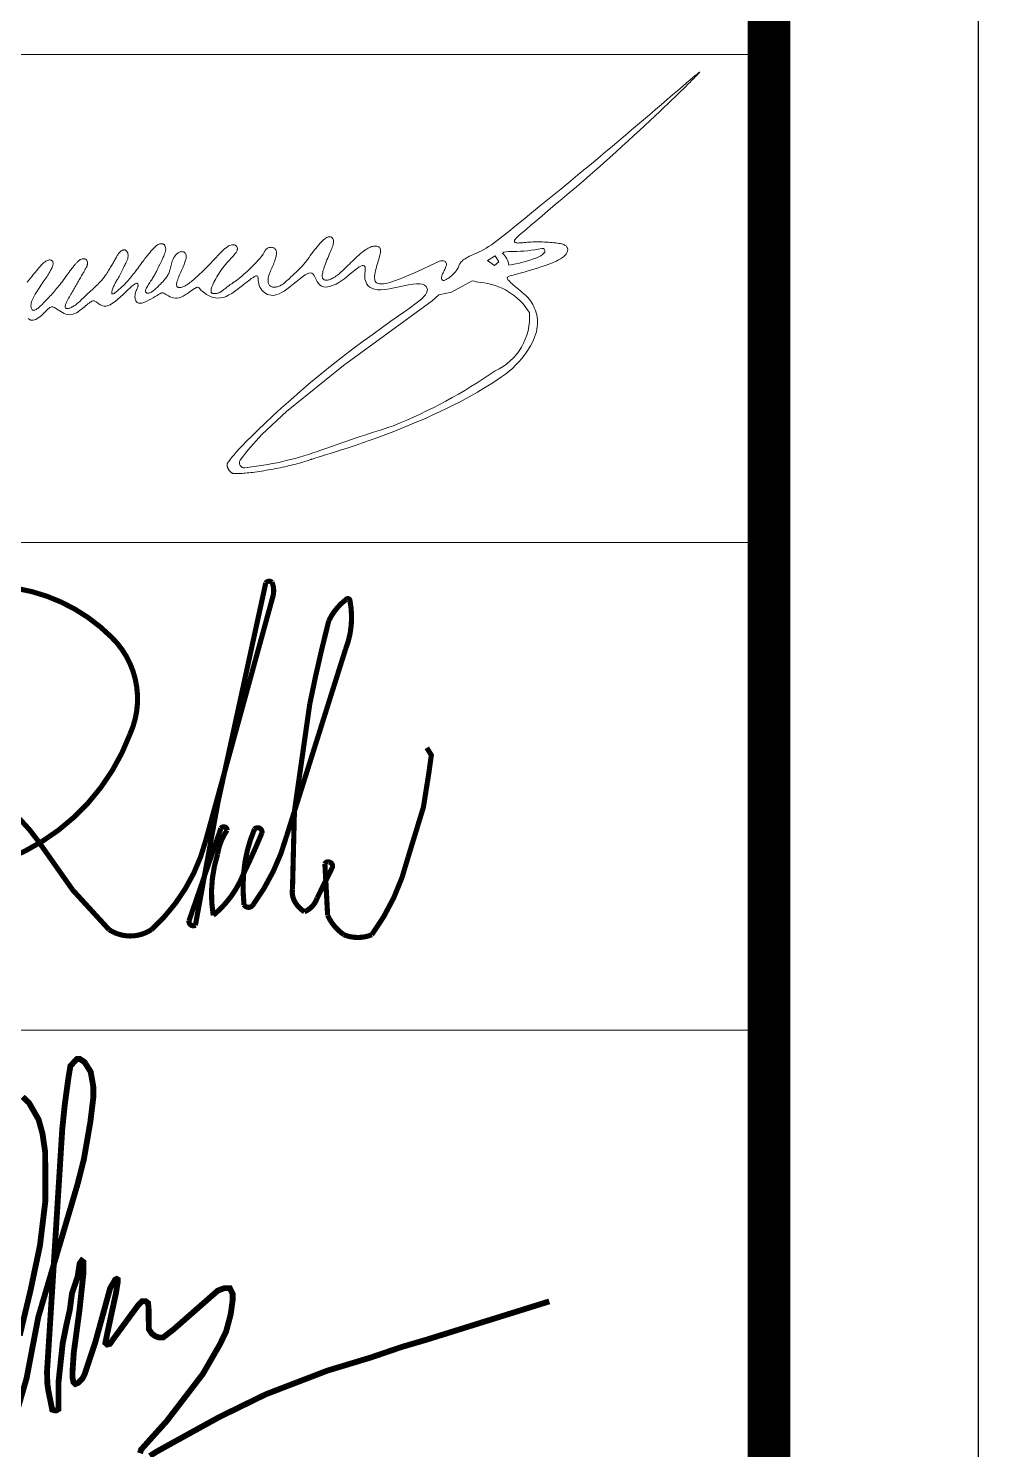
# Model space of a CAD drawing. Header units: millimetres. Extents: x 0 to 571985, y 0 to 2066666.
# Drawn here: x 568794.44 to 568807.58, y 2065514.77 to 2065534.02 of the extents above; entities that cross this region are included whole.
import ezdxf
from ezdxf.xclip import XClip

# ---------------------------------------------------------------- set-up
doc = ezdxf.new("R2010")
doc.units = ezdxf.units.MM
for name, pattern in [('ACAD_ISO10W100', [18.5, 12, -3, 0.5, -3]), ('CENTER', [3, 1.5, -0.5, 0.5, -0.5]), ('HIDDEN', [0.75, 0.5, -0.25])]:
    doc.linetypes.add(name, pattern=pattern)
for name, color, linetype, lineweight in [('A-KY HIEU', 34, 'Continuous', 20), ('A-TEXT', 7, 'Continuous', 18), ('boDnv', 54, 'Continuous', 25), ('E- RANH GIOI', 1, 'CENTER', 13)]:
    doc.layers.add(name, color=color, linetype=linetype, lineweight=lineweight)
for name, color, linetype in [('hatchViaHe+LogDg', 129, 'Continuous'), ('LogDg', 7, 'Continuous'), ('RANHGIOI', 2, 'HIDDEN'), ('TimDg', 222, 'Continuous'), ('ViaHeS', 32, 'Continuous')]:
    doc.layers.add(name, color=color, linetype=linetype)

# ---------------------------------------------------------------- blocks, each defined once
blk = doc.blocks.new('NEN')
at = {"layer": 'hatchViaHe+LogDg'}
for points in [[(488.766, -107.373), (510.123, -96.423), (511.659, -99.31), (490.259, -110.285)], [(515.013, -105.906), (520.109, -103.293), (508.769, -120.142), (488.517, -119.494), (493.613, -116.88), (492.618, -114.939), (514.017, -103.964)]]:
    blk.add_hatch(color=158, dxfattribs=at).paths.add_polyline_path(points)
at = {"layer": 'LogDg'}
blk.add_lwpolyline([(34.296, -348.766, -0.124666), (14.114, -339.771, 0.262937), (-5.331, -336.771, -0.009345), (-40.959, -349.473), (-145.868, -384.68, 0.405257), (-155.456, -403.235), (-146.557, -432.72), (-158.046, -436.187), (-166.572, -407.936, 0.423227), (-185.704, -398.049), (-272.077, -427.035, 0.40652), (-277.181, -436.964), (-262.947, -483.397), (-271.552, -486.035), (-285.593, -440.232, 0.421949), (-295.787, -434.992), (-422.26, -477.436, 0.346831), (-427.684, -485.726), (-426.662, -497.249, 0.109851), (-417.21, -527.045), (-422.398, -530.058, -0.109851), (-432.639, -497.779), (-433.194, -491.512, 0.484967), (-443.708, -484.634), (-484.199, -498.222, 0.36701), (-492.228, -511.51), (-484.402, -560.012), (-490.326, -560.967), (-497.433, -516.92, 0.457512), (-512.889, -507.388), (-525.337, -511.314, 0.375227), (-533.554, -524.795, 0.049445), (-523.248, -562.118), (-518.404, -576.577), (-525.515, -578.96), (-530.307, -564.659, -0.044276), (-540.221, -530.036, 0.448349), (-555.614, -520.863), (-568.853, -525.038), (-576.072, -502.149), (-552.391, -494.681, 0.333336), (-544.003, -482.976), (-545.865, -397.305, 0.120559), (-569.998, -307.198), (-621.979, -219.712, 0.334943), (-635.359, -214.239), (-686.931, -227.855), (-689.803, -216.977), (-647.957, -205.93, 0.498191), (-640.704, -188.198), (-654.378, -165.183, -0.144979), (-668.853, -108.061), (-659.845, 118.23, 0.428088), (-671.924, 130.707), (-689.222, 130.58), (-689.305, 141.83), (-670.344, 141.969, 0.400474), (-658.442, 153.492), (-657.828, 168.904), (-656.06, 189.374), (-648.588, 188.728), (-650.341, 168.432), (-650.889, 154.678, 0.425345), (-638.921, 142.201), (-621.613, 142.328, 0.402651), (-609.707, 153.94), (-609.387, 163.859, -0.019867), (-608.227, 179.942), (-606.8, 192.652), (-600.838, 191.983), (-602.264, 179.273, 0.019867), (-603.39, 163.665), (-603.676, 154.802, 0.425871), (-591.594, 142.415), (-548.362, 142.733), (-548.28, 131.483), (-592.887, 131.155, 0.401789), (-604.791, 119.578), (-607.754, 35.571, -0.005984), (-607.983, 30.718, 0.462462), (-599.177, 22.287), (-555.377, 26.801), (-554.762, 20.832), (-603.242, 15.836, 0.355613), (-610.381, 8.689), (-613.794, -24.838, 0.475348), (-605.015, -33.606), (-508.268, -23.636, 0.016072), (-476.806, -19.368, 0.37392), (-470.138, -11.259), (-470.705, 9.348), (-464.707, 9.513), (-464.235, -7.648, 0.461916), (-454.747, -15.288), (-421.581, -8.993, 0.020567), (-382.015, 0.216), (-299.764, 22.963, 0.415004), (-292.798, 35.293), (-296.969, 50.218), (-285.412, 53.448), (-281.218, 38.439, 0.413423), (-268.921, 31.492), (-169.968, 58.858, 0.427702), (-164.496, 69.052), (-169.623, 84.754), (-163.92, 86.616), (-158.479, 69.956, 0.400853), (-148.742, 64.729), (-123.897, 71.6, 0.437327), (-113.795, 91.173), (-114.462, 93.013), (-128.551, 136.154), (-105.736, 143.605), (-91.769, 100.833), (-90.91, 98.466, 0.429754), (-70.957, 89.772, 0.001079), (-63.934, 92.766, 0.001474), (-62.342, 93.454), (-47.534, 99.909, 0.386536), (-43.126, 109.726), (-48.301, 125.574), (-42.598, 127.436), (-38.076, 113.59, 0.442444), (-27.275, 108.739), (111.617, 169.28, 0.414214), (115.754, 179.811), (109.361, 194.478), (114.861, 196.875), (121.255, 182.208, 0.414214), (131.785, 178.071), (252.97, 230.894), (276.872, 241.312), (291.579, 249.057, 0.419837), (295.267, 261.365), (290.95, 269.196), (301.459, 274.99), (306.058, 266.648, 0.408717), (318.136, 263.031), (326.546, 267.464), (332.148, 256.836), (324.233, 252.656, 0.419466), (320.555, 240.352), (397.092, 101.523, 0.433643), (408.413, 98.649), (440.787, 119.386), (444.023, 114.334), (410.428, 92.813, 0.395048), (407.737, 82.215), (451.056, 3.639, -0.005576), (472.219, -35.781, 0.422017), (490.066, -41.118), (502.995, -33.918), (514.672, -54.886), (500.295, -62.892, 0.404193), (495.052, -80.181), (502.502, -94.711), (491.824, -100.186), (485.095, -87.061, 0.424556), (467.192, -81.64), (316.164, -165.913), (307.211, -171.115, 0.396001), (304.075, -181.611), (326.147, -225.742), (318.098, -229.768), (296.726, -187.038, 0.432664), (285.552, -183.699), (178.072, -246.148, 0.389772), (174.86, -256.488), (194.1, -297.126), (188.677, -299.693), (170.231, -260.733, 0.439085), (158.982, -257.239), (145.496, -265.075, -0.013452), (97.701, -291.151, 0.262926), (86.853, -307.563, -0.162068), (76.015, -333.842, 0.270323), (72.318, -353.653), (79.981, -375.074), (57.383, -383.157), (49.72, -361.737, 0.270325), (34.296, -348.766)], format="xyb", dxfattribs=at)
at = {"layer": 'LogDg', "ltscale": 0.75}
for points in [[(488.766, -107.373), (510.123, -96.423), (511.659, -99.31), (490.259, -110.285)], [(515.013, -105.906), (520.109, -103.293), (508.769, -120.142), (488.517, -119.494), (493.613, -116.88), (492.618, -114.939), (514.017, -103.964)]]:
    blk.add_lwpolyline(points, close=True, dxfattribs=at)
at = {"layer": 'RANHGIOI', "color": 1, "ltscale": 9, "const_width": 1}
blk.add_lwpolyline([(460, -51.299, 0.006594), (435.293, -5.051), (303.078, 234.769), (284.672, 225.077), (-55.993, 76.586), (-56.839, 76.223, -0.005137), (-90.743, 62.093), (-377.217, -17.133, -0.020567), (-418.225, -26.678), (-463.443, -35.259, -0.021218), (-506.422, -41.541), (-623.638, -53.62), (-626.464, -70.884, 0.128574), (-620.42, -135.36), (-615.505, -148.86, 0.039408), (-607.143, -167.188), (-594.172, -190.555), (-547.57, -259.493, -0.11987), (-522.704, -326.397), (-507.917, -451.947), (-504.475, -473.277), (-499.271, -471.636), (-50.48, -321.024, 0.050684), (130.425, -239.135), (301.319, -139.843)], format="xyb", close=True, dxfattribs=at)
at = {"layer": 'TimDg', "linetype": 'ACAD_ISO10W100', "ltscale": 0.75}
blk.add_lwpolyline([(283.906, 294.402), (445.802, 0.743, -0.007517), (474.039, -52.348), (508.786, -120.117, 0.000278)], format="xyb", dxfattribs=at)
at = {"layer": 'ViaHeS', "elevation": 0}
blk.add_lwpolyline([(-483.362, -504.27), (-441.21, -490.124), (-436.029, -493.514), (-435.627, -498.044, 0.109851), (-424.993, -531.564), (-414.615, -525.539, -0.109851), (-423.674, -496.984), (-424.342, -489.445), (-420.001, -483.006), (-295.249, -441.14), (-289.043, -444.33), (-275.854, -487.354), (-258.645, -482.078), (-271.972, -438.601), (-268.698, -432.23), (-181.634, -403.012), (-172.975, -407.486), (-163.79, -437.92), (-140.813, -430.986), (-150.211, -399.847), (-145.597, -390.918), (-39.026, -355.153, 0.008545), (-6.235, -343.522, -0.249193), (12.375, -345.964, 0.09975), (30.772, -354.181, -0.256949), (45.215, -366.957), (51.733, -385.178), (85.63, -373.053), (79.112, -354.831, -0.256949), (82.174, -335.793, 0.136918), (92.607, -310.438, -0.249193), (103.308, -295.017, 0.012659), (148.511, -270.262), (162.157, -262.333), (168.62, -264.341), (185.966, -300.977), (196.811, -295.842), (179.033, -258.291), (181.216, -251.26), (287.384, -189.574), (293.944, -191.534), (314.073, -231.781), (330.172, -223.729), (309.538, -182.474), (311.625, -175.49), (319.134, -171.127), (408.277, -121.386), (412.274, -122.589), (434.351, -165.321), (442.347, -161.19), (420.137, -118.201), (421.38, -114.074), (470.335, -86.758), (479.641, -89.576), (486.485, -102.924), (507.841, -91.973), (500.499, -77.654), (503.421, -68.019), (517.591, -60.128), (500.076, -28.676), (486.971, -35.974), (477.625, -33.17, 0.0056), (456.311, 6.536), (412.324, 86.322), (414.12, 93.398), (444.832, 113.071), (439.977, 120.649), (409.766, 101.296), (403.142, 102.978), (327.714, 239.794), (330.524, 249.193), (334.945, 251.528), (323.749, 272.772), (318.926, 270.23), (309.354, 273.096), (306.713, 277.887), (285.696, 266.299), (288.11, 261.921), (285.295, 252.529), (274.271, 246.724), (129.387, 183.571), (122.806, 186.157), (117.612, 198.074), (106.611, 193.279), (111.806, 181.362), (109.22, 174.781), (26.33, 138.65), (-29.869, 114.154), (-36.004, 116.909), (-39.746, 128.368), (-51.153, 124.642), (-47.055, 112.092), (-50.086, 105.341), (-75.921, 94.08), (-84.511, 97.937), (-100.033, 145.467), (-134.254, 134.292), (-118.657, 86.529), (-123.231, 78.009), (-150.258, 70.535), (-156.629, 73.955), (-161.068, 87.547), (-172.475, 83.822), (-168.207, 70.753), (-171.474, 64.667), (-269.546, 37.545), (-275.711, 41.028), (-279.634, 55.063), (-302.748, 48.603), (-298.843, 34.63), (-302.316, 28.482), (-383.614, 5.999, -0.020567), (-422.7, -3.099), (-456.246, -9.465), (-461.296, -5.399), (-461.708, 9.595), (-473.703, 9.265), (-473.239, -7.637), (-478.028, -13.489, -0.015955), (-508.883, -17.667), (-606.147, -27.691), (-610.614, -23.229), (-607.49, 7.461), (-602.01, 12.947), (-554.455, 17.848), (-555.685, 29.785), (-600.448, 25.172), (-605.043, 29.645, 0.007073), (-604.756, 35.466), (-601.912, 116.095), (-594.665, 123.142), (-548.221, 123.483), (-548.421, 150.733), (-593.42, 150.402), (-600.493, 157.35, -0.027886), (-599.283, 178.939), (-597.857, 191.648), (-609.782, 192.987), (-611.208, 180.277, 0.019867), (-612.385, 163.955), (-612.597, 157.389), (-619.823, 150.342), (-639.316, 150.198), (-646.998, 158.133), (-646.598, 168.196), (-644.852, 188.405), (-659.796, 189.697), (-661.572, 169.14), (-662.014, 158.023), (-670.332, 149.97), (-689.364, 149.83), (-689.163, 122.58), (-671.417, 122.71), (-663.736, 114.776), (-672.6, -107.912, 0.144979), (-657.602, -167.099), (-644.687, -188.836), (-648.335, -197.756), (-691.845, -209.242), (-684.889, -235.59), (-633.86, -222.118), (-622.039, -226.953), (-573.255, -309.058, -0.120474), (-549.614, -397.387), (-547.842, -478.902), (-555.298, -489.306), (-577.876, -496.427), (-567.048, -530.76), (-552.743, -526.248), (-543.713, -531.719, 0.042979), (-533.836, -565.928), (-529.071, -580.151), (-514.848, -575.386), (-519.719, -560.846, -0.045576), (-529.315, -527.166), (-523.005, -516.87), (-508.247, -512.215), (-500.456, -517.02), (-493.287, -561.445), (-481.44, -559.534), (-488.883, -513.408), (-483.362, -504.27)], format="xyb", dxfattribs=at)
blk = doc.blocks.new('dangquang')
blk.add_lwpolyline([(-3.9, 0.898), (-3.866, 0.868), (-3.829, 0.847), (-3.79, 0.838), (-3.749, 0.839), (-3.706, 0.849), (-3.663, 0.867), (-3.619, 0.892), (-3.576, 0.921), (-3.533, 0.954), (-3.491, 0.989), (-3.451, 1.025), (-3.413, 1.061), (-3.377, 1.097), (-3.343, 1.131), (-3.31, 1.162), (-3.28, 1.19), (-3.252, 1.214), (-3.226, 1.233), (-3.203, 1.247), (-3.18, 1.254), (-3.158, 1.257), (-3.136, 1.254), (-3.112, 1.246), (-3.085, 1.233), (-3.056, 1.216), (-3.021, 1.193), (-2.982, 1.167), (-2.939, 1.138), (-2.891, 1.108), (-2.841, 1.079), (-2.788, 1.054), (-2.733, 1.033), (-2.677, 1.018), (-2.622, 1.012), (-2.567, 1.015), (-2.512, 1.028), (-2.458, 1.047), (-2.406, 1.073), (-2.355, 1.104), (-2.305, 1.138), (-2.257, 1.174), (-2.211, 1.211), (-2.167, 1.247), (-2.126, 1.282), (-2.086, 1.315), (-2.049, 1.345), (-2.014, 1.372), (-1.982, 1.396), (-1.952, 1.415), (-1.924, 1.428), (-1.899, 1.437), (-1.876, 1.44), (-1.855, 1.438), (-1.833, 1.432), (-1.811, 1.421), (-1.788, 1.407), (-1.764, 1.39), (-1.736, 1.369), (-1.706, 1.346), (-1.671, 1.323), (-1.633, 1.303), (-1.589, 1.287), (-1.54, 1.278), (-1.486, 1.279), (-1.425, 1.293), (-1.357, 1.321), (-1.283, 1.365), (-1.204, 1.422), (-1.122, 1.489), (-1.039, 1.562), (-0.958, 1.637), (-0.88, 1.711), (-0.809, 1.779), (-0.745, 1.839), (-0.692, 1.887), (-0.648, 1.924), (-0.612, 1.951), (-0.583, 1.969), (-0.56, 1.98), (-0.542, 1.985), (-0.528, 1.985), (-0.517, 1.981), (-0.508, 1.975), (-0.501, 1.967), (-0.496, 1.956), (-0.493, 1.943), (-0.492, 1.928), (-0.493, 1.911), (-0.497, 1.892), (-0.504, 1.871), (-0.513, 1.847), (-0.524, 1.821), (-0.536, 1.793), (-0.548, 1.763), (-0.56, 1.73), (-0.571, 1.694), (-0.579, 1.656), (-0.585, 1.615), (-0.588, 1.572), (-0.586, 1.528), (-0.579, 1.485), (-0.566, 1.446), (-0.546, 1.412), (-0.518, 1.386), (-0.481, 1.37), (-0.434, 1.365), (-0.377, 1.374), (-0.311, 1.394), (-0.241, 1.423), (-0.168, 1.458), (-0.095, 1.497), (-0.024, 1.537), (0.041, 1.576), (0.097, 1.61), (0.144, 1.639), (0.182, 1.661), (0.213, 1.676), (0.239, 1.686), (0.263, 1.689), (0.286, 1.686), (0.31, 1.677), (0.339, 1.662), (0.372, 1.642), (0.411, 1.618), (0.454, 1.593), (0.502, 1.569), (0.553, 1.547), (0.608, 1.532), (0.665, 1.523), (0.725, 1.524), (0.786, 1.537), (0.848, 1.559), (0.91, 1.589), (0.971, 1.624), (1.029, 1.662), (1.084, 1.701), (1.136, 1.739), (1.182, 1.772), (1.222, 1.801), (1.256, 1.823), (1.285, 1.84), (1.31, 1.853), (1.331, 1.86), (1.349, 1.864), (1.364, 1.863), (1.377, 1.859), (1.388, 1.852), (1.399, 1.842), (1.411, 1.828), (1.426, 1.811), (1.444, 1.791), (1.467, 1.767), (1.496, 1.74), (1.532, 1.709), (1.577, 1.675), (1.63, 1.64), (1.691, 1.606), (1.757, 1.575), (1.829, 1.55), (1.906, 1.533), (1.986, 1.525), (2.069, 1.53), (2.154, 1.549), (2.241, 1.581), (2.328, 1.623), (2.415, 1.673), (2.502, 1.73), (2.586, 1.79), (2.669, 1.853), (2.748, 1.916), (2.824, 1.977), (2.895, 2.035), (2.96, 2.087), (3.02, 2.133), (3.074, 2.171), (3.12, 2.199), (3.158, 2.216), (3.187, 2.22), (3.208, 2.211), (3.221, 2.19), (3.229, 2.158), (3.234, 2.118), (3.238, 2.073), (3.243, 2.023), (3.251, 1.971), (3.265, 1.919), (3.285, 1.868), (3.312, 1.82), (3.345, 1.776), (3.384, 1.735), (3.427, 1.699), (3.474, 1.668), (3.524, 1.643), (3.578, 1.625), (3.633, 1.615), (3.691, 1.612), (3.752, 1.618), (3.817, 1.634), (3.886, 1.659), (3.96, 1.696), (4.04, 1.743), (4.126, 1.803), (4.219, 1.875), (4.315, 1.954), (4.414, 2.036), (4.511, 2.116), (4.605, 2.188), (4.693, 2.248), (4.772, 2.29), (4.84, 2.309), (4.895, 2.303), (4.939, 2.274), (4.975, 2.229), (5.006, 2.171), (5.036, 2.108), (5.066, 2.044), (5.101, 1.984), (5.143, 1.934), (5.194, 1.899), (5.255, 1.878), (5.323, 1.871), (5.398, 1.876), (5.478, 1.894), (5.562, 1.924), (5.65, 1.964), (5.739, 2.014), (5.829, 2.073), (5.919, 2.138), (6.006, 2.206), (6.091, 2.275), (6.171, 2.341), (6.245, 2.402), (6.312, 2.454), (6.371, 2.494), (6.42, 2.521), (6.461, 2.535), (6.493, 2.537), (6.518, 2.529), (6.536, 2.513), (6.548, 2.489), (6.554, 2.459), (6.556, 2.425), (6.555, 2.388), (6.551, 2.348), (6.546, 2.305), (6.541, 2.261), (6.539, 2.214), (6.54, 2.165), (6.546, 2.115), (6.558, 2.063), (6.578, 2.011), (6.608, 1.959), (6.647, 1.911), (6.699, 1.867), (6.762, 1.831), (6.84, 1.803), (6.933, 1.786), (7.042, 1.782), (7.168, 1.793), (7.306, 1.814), (7.453, 1.843), (7.603, 1.876), (7.753, 1.909), (7.896, 1.939), (8.03, 1.961), (8.149, 1.972), (8.249, 1.969), (8.331, 1.954), (8.394, 1.927), (8.44, 1.891), (8.468, 1.847), (8.481, 1.798), (8.477, 1.744), (8.459, 1.689), (8.425, 1.632), (8.375, 1.572), (8.305, 1.505), (8.214, 1.429), (8.098, 1.341), (7.956, 1.237), (7.785, 1.116), (7.583, 0.972), (7.348, 0.806), (7.084, 0.618), (6.797, 0.411), (6.492, 0.187), (6.172, -0.051), (5.844, -0.3), (5.513, -0.559), (5.183, -0.824), (4.859, -1.093), (4.544, -1.361), (4.243, -1.626), (3.957, -1.883), (3.691, -2.128), (3.446, -2.358), (3.227, -2.568), (3.036, -2.754), (2.876, -2.914), (2.744, -3.049), (2.637, -3.162), (2.551, -3.256), (2.485, -3.332), (2.434, -3.393), (2.394, -3.443), (2.364, -3.483), (2.339, -3.517), (2.32, -3.544), (2.305, -3.566), (2.293, -3.583), (2.285, -3.598), (2.279, -3.609), (2.275, -3.619), (2.272, -3.627), (2.27, -3.635), (2.269, -3.643), (2.269, -3.651), (2.269, -3.659), (2.27, -3.667), (2.271, -3.675), (2.272, -3.684), (2.274, -3.692), (2.277, -3.702), (2.28, -3.711), (2.283, -3.721), (2.287, -3.732), (2.291, -3.742), (2.295, -3.752), (2.3, -3.763), (2.305, -3.773), (2.31, -3.783), (2.316, -3.793), (2.322, -3.803), (2.328, -3.812), (2.335, -3.822), (2.342, -3.831), (2.35, -3.84), (2.358, -3.849), (2.366, -3.858), (2.375, -3.867), (2.384, -3.876), (2.394, -3.884), (2.404, -3.891), (2.415, -3.898), (2.427, -3.904), (2.439, -3.909), (2.451, -3.913), (2.465, -3.916), (2.48, -3.918), (2.496, -3.919), (2.515, -3.92), (2.537, -3.92), (2.561, -3.92), (2.589, -3.919), (2.621, -3.918), (2.656, -3.917), (2.696, -3.915), (2.738, -3.912), (2.785, -3.909), (2.834, -3.905), (2.887, -3.9), (2.944, -3.894), (3.003, -3.888), (3.065, -3.88), (3.13, -3.871), (3.197, -3.861), (3.265, -3.851), (3.335, -3.84), (3.406, -3.828), (3.478, -3.816), (3.551, -3.804), (3.623, -3.791), (3.696, -3.778), (3.769, -3.764), (3.842, -3.75), (3.914, -3.736), (3.987, -3.72), (4.058, -3.705), (4.129, -3.689), (4.199, -3.672), (4.267, -3.656), (4.334, -3.639), (4.398, -3.623), (4.459, -3.606), (4.517, -3.59), (4.572, -3.575), (4.622, -3.56), (4.669, -3.547), (4.711, -3.534), (4.749, -3.522), (4.783, -3.511), (4.812, -3.501), (4.837, -3.493), (4.857, -3.486), (4.874, -3.48), (4.89, -3.475), (4.909, -3.468), (4.935, -3.459), (4.973, -3.447), (5.026, -3.43), (5.099, -3.408), (5.195, -3.378), (5.317, -3.34), (5.464, -3.295), (5.632, -3.242), (5.82, -3.182), (6.024, -3.116), (6.242, -3.043), (6.471, -2.965), (6.708, -2.882), (6.95, -2.795), (7.197, -2.703), (7.445, -2.608), (7.694, -2.51), (7.941, -2.409), (8.185, -2.307), (8.424, -2.204), (8.655, -2.1), (8.879, -1.997), (9.093, -1.893), (9.3, -1.79), (9.497, -1.688), (9.687, -1.586), (9.868, -1.486), (10.04, -1.388), (10.205, -1.291), (10.361, -1.197), (10.509, -1.104), (10.649, -1.012), (10.781, -0.92), (10.905, -0.829), (11.021, -0.736), (11.13, -0.643), (11.231, -0.548), (11.324, -0.451), (11.41, -0.352), (11.489, -0.253), (11.56, -0.153), (11.624, -0.055), (11.681, 0.042), (11.731, 0.137), (11.774, 0.229), (11.81, 0.317), (11.84, 0.402), (11.863, 0.483), (11.88, 0.563), (11.892, 0.64), (11.898, 0.715), (11.899, 0.789), (11.895, 0.862), (11.886, 0.934), (11.873, 1.005), (11.855, 1.074), (11.834, 1.142), (11.81, 1.207), (11.782, 1.27), (11.752, 1.33), (11.719, 1.385), (11.683, 1.437), (11.646, 1.486), (11.607, 1.532), (11.565, 1.576), (11.521, 1.619), (11.475, 1.661), (11.427, 1.703), (11.377, 1.745), (11.324, 1.789), (11.271, 1.833), (11.218, 1.878), (11.167, 1.921), (11.118, 1.962), (11.074, 2.001), (11.036, 2.037), (11.004, 2.069), (10.981, 2.096), (10.965, 2.119), (10.957, 2.138), (10.956, 2.155), (10.963, 2.169), (10.976, 2.182), (10.996, 2.193), (11.023, 2.204), (11.055, 2.216), (11.094, 2.228), (11.14, 2.241), (11.193, 2.255), (11.254, 2.271), (11.323, 2.29), (11.4, 2.311), (11.486, 2.336), (11.58, 2.363), (11.681, 2.394), (11.786, 2.426), (11.893, 2.46), (11.999, 2.495), (12.101, 2.529), (12.196, 2.562), (12.283, 2.594), (12.36, 2.623), (12.426, 2.65), (12.483, 2.675), (12.532, 2.699), (12.575, 2.722), (12.612, 2.744), (12.644, 2.765), (12.674, 2.786), (12.7, 2.807), (12.725, 2.828), (12.747, 2.849), (12.767, 2.87), (12.784, 2.892), (12.799, 2.914), (12.812, 2.936), (12.822, 2.958), (12.829, 2.981), (12.833, 3.004), (12.835, 3.027), (12.834, 3.049), (12.83, 3.071), (12.823, 3.092), (12.813, 3.112), (12.799, 3.13), (12.783, 3.146), (12.763, 3.161), (12.739, 3.174), (12.712, 3.186), (12.681, 3.197), (12.647, 3.207), (12.608, 3.216), (12.565, 3.224), (12.517, 3.232), (12.466, 3.238), (12.412, 3.245), (12.355, 3.25), (12.296, 3.255), (12.236, 3.259), (12.175, 3.263), (12.113, 3.266), (12.051, 3.268), (11.99, 3.269), (11.93, 3.27), (11.87, 3.27), (11.81, 3.27), (11.752, 3.268), (11.696, 3.266), (11.64, 3.263), (11.586, 3.259), (11.534, 3.254), (11.485, 3.25), (11.438, 3.245), (11.394, 3.241), (11.354, 3.238), (11.318, 3.237), (11.286, 3.236), (11.259, 3.238), (11.236, 3.242), (11.218, 3.247), (11.203, 3.254), (11.193, 3.263), (11.185, 3.272), (11.181, 3.283), (11.18, 3.295), (11.182, 3.309), (11.189, 3.326), (11.206, 3.35), (11.235, 3.382), (11.28, 3.427), (11.344, 3.486), (11.43, 3.563), (11.542, 3.66), (11.681, 3.779), (11.844, 3.917), (12.028, 4.072), (12.228, 4.24), (12.44, 4.419), (12.659, 4.604), (12.882, 4.793), (13.104, 4.982), (13.322, 5.17), (13.535, 5.355), (13.744, 5.537), (13.947, 5.716), (14.145, 5.892), (14.339, 6.066), (14.528, 6.237), (14.712, 6.404), (14.891, 6.569), (15.064, 6.729), (15.232, 6.885), (15.392, 7.035), (15.544, 7.178), (15.688, 7.315), (15.822, 7.443), (15.947, 7.561), (16.06, 7.671), (16.164, 7.771), (16.259, 7.862), (16.346, 7.947), (16.425, 8.024), (16.498, 8.096), (16.566, 8.163), (16.629, 8.226), (16.689, 8.285), (16.744, 8.34), (16.793, 8.39), (16.837, 8.434), (16.873, 8.472), (16.901, 8.502), (16.92, 8.524), (16.929, 8.537), (16.928, 8.54), (16.915, 8.532), (16.888, 8.512), (16.848, 8.48), (16.792, 8.434), (16.719, 8.374), (16.63, 8.298), (16.521, 8.205), (16.394, 8.096), (16.249, 7.971), (16.091, 7.835), (15.921, 7.688), (15.743, 7.535), (15.559, 7.377), (15.372, 7.217), (15.186, 7.057), (15.002, 6.9), (14.817, 6.743), (14.628, 6.584), (14.433, 6.419), (14.226, 6.245), (14.005, 6.061), (13.767, 5.862), (13.507, 5.646), (13.225, 5.412), (12.927, 5.165), (12.619, 4.911), (12.309, 4.655), (12.006, 4.406), (11.717, 4.169), (11.449, 3.951), (11.21, 3.758), (11.006, 3.594), (10.834, 3.458), (10.69, 3.347), (10.569, 3.257), (10.467, 3.184), (10.379, 3.125), (10.302, 3.077), (10.23, 3.036), (10.159, 2.998), (10.091, 2.964), (10.024, 2.932), (9.959, 2.903), (9.898, 2.875), (9.84, 2.849), (9.786, 2.823), (9.736, 2.798), (9.691, 2.774), (9.651, 2.749), (9.615, 2.724), (9.583, 2.699), (9.556, 2.674), (9.532, 2.65), (9.511, 2.625), (9.495, 2.6), (9.481, 2.575), (9.469, 2.55), (9.457, 2.524), (9.446, 2.496), (9.433, 2.468), (9.417, 2.437), (9.397, 2.405), (9.372, 2.37), (9.342, 2.333), (9.306, 2.294), (9.267, 2.255), (9.226, 2.216), (9.183, 2.18), (9.141, 2.148), (9.1, 2.12), (9.062, 2.099), (9.028, 2.084), (8.999, 2.077), (8.974, 2.075), (8.953, 2.08), (8.937, 2.091), (8.926, 2.106), (8.919, 2.126), (8.918, 2.151), (8.922, 2.179), (8.93, 2.21), (8.942, 2.244), (8.956, 2.279), (8.972, 2.315), (8.989, 2.35), (9.006, 2.385), (9.022, 2.418), (9.036, 2.449), (9.049, 2.478), (9.059, 2.504), (9.067, 2.529), (9.072, 2.552), (9.073, 2.573), (9.072, 2.593), (9.067, 2.612), (9.058, 2.629), (9.045, 2.645), (9.029, 2.659), (9.009, 2.67), (8.986, 2.678), (8.959, 2.683), (8.929, 2.683), (8.896, 2.678), (8.859, 2.669), (8.818, 2.654), (8.772, 2.634), (8.719, 2.61), (8.658, 2.58), (8.588, 2.546), (8.508, 2.507), (8.417, 2.463), (8.314, 2.415), (8.201, 2.364), (8.082, 2.311), (7.96, 2.258), (7.837, 2.206), (7.717, 2.157), (7.603, 2.112), (7.498, 2.073), (7.403, 2.04), (7.32, 2.014), (7.246, 1.994), (7.181, 1.979), (7.125, 1.97), (7.075, 1.965), (7.031, 1.965), (6.993, 1.969), (6.959, 1.976), (6.929, 1.987), (6.903, 2.003), (6.882, 2.023), (6.866, 2.048), (6.854, 2.079), (6.847, 2.116), (6.844, 2.158), (6.846, 2.207), (6.853, 2.262), (6.863, 2.32), (6.876, 2.381), (6.891, 2.444), (6.907, 2.506), (6.924, 2.567), (6.941, 2.626), (6.957, 2.681), (6.972, 2.732), (6.987, 2.78), (6.999, 2.824), (7.01, 2.864), (7.019, 2.901), (7.026, 2.935), (7.03, 2.965), (7.032, 2.992), (7.031, 3.017), (7.027, 3.039), (7.021, 3.058), (7.013, 3.074), (7.001, 3.089), (6.988, 3.102), (6.972, 3.113), (6.954, 3.122), (6.934, 3.13), (6.912, 3.136), (6.888, 3.139), (6.863, 3.141), (6.836, 3.14), (6.808, 3.137), (6.778, 3.131), (6.748, 3.123), (6.716, 3.111), (6.684, 3.097), (6.649, 3.079), (6.613, 3.058), (6.575, 3.033), (6.535, 3.005), (6.493, 2.974), (6.448, 2.938), (6.402, 2.899), (6.354, 2.858), (6.305, 2.814), (6.256, 2.769), (6.207, 2.723), (6.158, 2.677), (6.11, 2.63), (6.064, 2.584), (6.018, 2.54), (5.975, 2.496), (5.932, 2.453), (5.89, 2.413), (5.849, 2.374), (5.809, 2.337), (5.77, 2.303), (5.731, 2.271), (5.693, 2.241), (5.656, 2.214), (5.62, 2.19), (5.585, 2.168), (5.552, 2.149), (5.52, 2.132), (5.49, 2.118), (5.462, 2.106), (5.435, 2.097), (5.41, 2.09), (5.387, 2.085), (5.366, 2.082), (5.346, 2.082), (5.327, 2.082), (5.31, 2.085), (5.295, 2.089), (5.28, 2.095), (5.268, 2.102), (5.256, 2.111), (5.246, 2.122), (5.238, 2.134), (5.231, 2.148), (5.226, 2.164), (5.223, 2.182), (5.221, 2.202), (5.221, 2.224), (5.223, 2.25), (5.227, 2.278), (5.234, 2.311), (5.243, 2.348), (5.254, 2.389), (5.269, 2.435), (5.285, 2.486), (5.304, 2.539), (5.324, 2.595), (5.345, 2.652), (5.368, 2.709), (5.39, 2.766), (5.413, 2.822), (5.436, 2.876), (5.457, 2.928), (5.478, 2.977), (5.498, 3.023), (5.516, 3.067), (5.531, 3.107), (5.545, 3.145), (5.555, 3.179), (5.563, 3.21), (5.568, 3.238), (5.57, 3.263), (5.571, 3.285), (5.569, 3.305), (5.566, 3.323), (5.561, 3.34), (5.556, 3.354), (5.55, 3.368), (5.543, 3.38), (5.535, 3.39), (5.527, 3.4), (5.517, 3.408), (5.506, 3.415), (5.494, 3.421), (5.48, 3.426), (5.465, 3.43), (5.448, 3.432), (5.429, 3.432), (5.408, 3.428), (5.385, 3.42), (5.359, 3.409), (5.331, 3.391), (5.299, 3.369), (5.264, 3.339), (5.227, 3.304), (5.187, 3.264), (5.146, 3.22), (5.103, 3.172), (5.06, 3.121), (5.017, 3.067), (4.974, 3.012), (4.932, 2.957), (4.891, 2.901), (4.85, 2.845), (4.81, 2.789), (4.77, 2.734), (4.73, 2.681), (4.689, 2.629), (4.649, 2.579), (4.607, 2.532), (4.566, 2.487), (4.524, 2.444), (4.483, 2.403), (4.441, 2.363), (4.401, 2.325), (4.361, 2.288), (4.322, 2.252), (4.285, 2.216), (4.249, 2.182), (4.214, 2.149), (4.18, 2.117), (4.147, 2.087), (4.115, 2.058), (4.084, 2.031), (4.054, 2.005), (4.025, 1.982), (3.996, 1.962), (3.967, 1.943), (3.939, 1.926), (3.912, 1.911), (3.884, 1.899), (3.857, 1.888), (3.83, 1.879), (3.803, 1.872), (3.776, 1.868), (3.75, 1.865), (3.725, 1.864), (3.7, 1.865), (3.677, 1.869), (3.655, 1.875), (3.634, 1.883), (3.616, 1.893), (3.6, 1.906), (3.585, 1.92), (3.573, 1.937), (3.562, 1.955), (3.553, 1.975), (3.547, 1.997), (3.542, 2.02), (3.539, 2.045), (3.538, 2.071), (3.539, 2.099), (3.543, 2.128), (3.548, 2.159), (3.555, 2.191), (3.564, 2.224), (3.575, 2.259), (3.588, 2.295), (3.603, 2.333), (3.619, 2.372), (3.636, 2.411), (3.653, 2.451), (3.671, 2.491), (3.688, 2.531), (3.705, 2.571), (3.721, 2.611), (3.735, 2.65), (3.749, 2.689), (3.761, 2.726), (3.772, 2.762), (3.781, 2.797), (3.788, 2.83), (3.794, 2.861), (3.798, 2.889), (3.8, 2.916), (3.8, 2.941), (3.798, 2.963), (3.794, 2.984), (3.789, 3.003), (3.781, 3.02), (3.771, 3.036), (3.76, 3.05), (3.747, 3.062), (3.732, 3.073), (3.716, 3.082), (3.698, 3.089), (3.68, 3.095), (3.661, 3.099), (3.642, 3.101), (3.622, 3.102), (3.602, 3.1), (3.582, 3.098), (3.563, 3.093), (3.545, 3.087), (3.527, 3.079), (3.511, 3.07), (3.497, 3.059), (3.484, 3.047), (3.473, 3.033), (3.463, 3.018), (3.453, 3.002), (3.444, 2.985), (3.434, 2.967), (3.424, 2.947), (3.412, 2.927), (3.399, 2.907), (3.384, 2.885), (3.367, 2.861), (3.346, 2.834), (3.321, 2.805), (3.293, 2.771), (3.259, 2.734), (3.221, 2.691), (3.177, 2.643), (3.128, 2.591), (3.075, 2.536), (3.019, 2.479), (2.96, 2.421), (2.901, 2.363), (2.84, 2.308), (2.781, 2.254), (2.722, 2.205), (2.666, 2.159), (2.61, 2.117), (2.557, 2.077), (2.507, 2.041), (2.458, 2.006), (2.412, 1.974), (2.369, 1.944), (2.33, 1.915), (2.293, 1.888), (2.259, 1.862), (2.227, 1.837), (2.198, 1.815), (2.172, 1.794), (2.148, 1.776), (2.126, 1.759), (2.107, 1.744), (2.089, 1.731), (2.072, 1.719), (2.056, 1.709), (2.041, 1.701), (2.025, 1.694), (2.01, 1.688), (1.994, 1.683), (1.976, 1.679), (1.958, 1.676), (1.94, 1.674), (1.921, 1.672), (1.903, 1.671), (1.885, 1.671), (1.868, 1.671), (1.852, 1.671), (1.837, 1.672), (1.824, 1.673), (1.812, 1.676), (1.802, 1.679), (1.793, 1.684), (1.786, 1.691), (1.78, 1.7), (1.775, 1.711), (1.772, 1.725), (1.77, 1.742), (1.771, 1.762), (1.774, 1.786), (1.779, 1.813), (1.788, 1.845), (1.8, 1.881), (1.816, 1.922), (1.835, 1.967), (1.859, 2.017), (1.886, 2.07), (1.915, 2.126), (1.948, 2.183), (1.983, 2.241), (2.02, 2.299), (2.059, 2.357), (2.099, 2.413), (2.14, 2.467), (2.182, 2.519), (2.223, 2.569), (2.264, 2.616), (2.304, 2.661), (2.341, 2.703), (2.377, 2.742), (2.41, 2.778), (2.44, 2.812), (2.467, 2.842), (2.492, 2.87), (2.513, 2.896), (2.532, 2.921), (2.548, 2.943), (2.562, 2.965), (2.572, 2.985), (2.58, 3.004), (2.586, 3.022), (2.589, 3.039), (2.59, 3.056), (2.589, 3.071), (2.586, 3.086), (2.581, 3.1), (2.575, 3.114), (2.567, 3.127), (2.558, 3.139), (2.547, 3.15), (2.534, 3.159), (2.519, 3.168), (2.502, 3.175), (2.483, 3.18), (2.461, 3.183), (2.438, 3.183), (2.412, 3.18), (2.383, 3.174), (2.351, 3.162), (2.316, 3.144), (2.278, 3.121), (2.236, 3.09), (2.19, 3.052), (2.141, 3.007), (2.09, 2.956), (2.037, 2.902), (1.983, 2.845), (1.928, 2.786), (1.873, 2.727), (1.818, 2.669), (1.765, 2.613), (1.714, 2.559), (1.663, 2.507), (1.614, 2.458), (1.566, 2.41), (1.519, 2.364), (1.473, 2.32), (1.428, 2.278), (1.385, 2.237), (1.343, 2.198), (1.302, 2.161), (1.262, 2.126), (1.224, 2.093), (1.187, 2.062), (1.152, 2.034), (1.118, 2.007), (1.086, 1.983), (1.055, 1.961), (1.025, 1.941), (0.997, 1.923), (0.97, 1.907), (0.944, 1.894), (0.918, 1.882), (0.893, 1.872), (0.869, 1.864), (0.846, 1.859), (0.823, 1.855), (0.802, 1.853), (0.782, 1.853), (0.764, 1.856), (0.748, 1.861), (0.733, 1.868), (0.722, 1.878), (0.712, 1.891), (0.705, 1.906), (0.701, 1.925), (0.7, 1.946), (0.701, 1.972), (0.707, 2.001), (0.715, 2.034), (0.727, 2.071), (0.741, 2.111), (0.759, 2.154), (0.777, 2.199), (0.797, 2.245), (0.818, 2.291), (0.838, 2.336), (0.858, 2.38), (0.877, 2.422), (0.894, 2.462), (0.911, 2.501), (0.926, 2.537), (0.939, 2.572), (0.952, 2.606), (0.963, 2.638), (0.973, 2.669), (0.982, 2.699), (0.99, 2.728), (0.996, 2.755), (1, 2.781), (1.003, 2.806), (1.004, 2.829), (1.003, 2.851), (0.999, 2.871), (0.993, 2.889), (0.985, 2.905), (0.975, 2.919), (0.963, 2.932), (0.95, 2.942), (0.935, 2.951), (0.919, 2.958), (0.903, 2.963), (0.886, 2.966), (0.868, 2.968), (0.849, 2.967), (0.831, 2.964), (0.811, 2.959), (0.792, 2.951), (0.772, 2.941), (0.752, 2.929), (0.731, 2.913), (0.711, 2.896), (0.691, 2.876), (0.672, 2.855), (0.653, 2.833), (0.636, 2.81), (0.62, 2.786), (0.606, 2.762), (0.593, 2.738), (0.582, 2.714), (0.573, 2.691), (0.565, 2.667), (0.558, 2.644), (0.552, 2.62), (0.546, 2.596), (0.54, 2.572), (0.534, 2.548), (0.528, 2.524), (0.522, 2.499), (0.516, 2.474), (0.509, 2.449), (0.502, 2.424), (0.495, 2.399), (0.487, 2.373), (0.478, 2.348), (0.469, 2.322), (0.458, 2.295), (0.445, 2.268), (0.43, 2.239), (0.412, 2.21), (0.391, 2.178), (0.367, 2.145), (0.338, 2.11), (0.307, 2.073), (0.273, 2.036), (0.238, 1.998), (0.201, 1.961), (0.166, 1.925), (0.131, 1.891), (0.098, 1.859), (0.067, 1.83), (0.039, 1.804), (0.013, 1.781), (-0.012, 1.76), (-0.034, 1.742), (-0.056, 1.727), (-0.077, 1.713), (-0.097, 1.702), (-0.117, 1.693), (-0.137, 1.687), (-0.155, 1.682), (-0.173, 1.679), (-0.19, 1.679), (-0.206, 1.68), (-0.22, 1.684), (-0.233, 1.69), (-0.243, 1.697), (-0.252, 1.707), (-0.258, 1.72), (-0.261, 1.735), (-0.261, 1.752), (-0.259, 1.772), (-0.253, 1.794), (-0.243, 1.82), (-0.23, 1.848), (-0.213, 1.879), (-0.194, 1.911), (-0.173, 1.945), (-0.15, 1.98), (-0.127, 2.015), (-0.104, 2.05), (-0.081, 2.084), (-0.06, 2.117), (-0.04, 2.149), (-0.02, 2.18), (-0.002, 2.21), (0.015, 2.239), (0.031, 2.267), (0.046, 2.295), (0.06, 2.322), (0.074, 2.348), (0.087, 2.375), (0.099, 2.4), (0.111, 2.425), (0.122, 2.449), (0.133, 2.472), (0.143, 2.494), (0.153, 2.514), (0.163, 2.534), (0.173, 2.553), (0.183, 2.572), (0.193, 2.59), (0.204, 2.609), (0.214, 2.629), (0.224, 2.649), (0.235, 2.672), (0.246, 2.696), (0.257, 2.721), (0.269, 2.747), (0.28, 2.774), (0.291, 2.801), (0.302, 2.827), (0.312, 2.853), (0.322, 2.876), (0.33, 2.899), (0.338, 2.919), (0.345, 2.938), (0.351, 2.957), (0.356, 2.974), (0.36, 2.99), (0.363, 3.007), (0.365, 3.023), (0.365, 3.039), (0.364, 3.056), (0.362, 3.072), (0.36, 3.088), (0.356, 3.103), (0.352, 3.118), (0.347, 3.132), (0.342, 3.145), (0.337, 3.157), (0.331, 3.167), (0.324, 3.177), (0.317, 3.185), (0.308, 3.193), (0.299, 3.199), (0.288, 3.204), (0.276, 3.208), (0.263, 3.212), (0.249, 3.214), (0.233, 3.215), (0.217, 3.215), (0.2, 3.213), (0.183, 3.21), (0.165, 3.205), (0.148, 3.198), (0.131, 3.19), (0.114, 3.179), (0.097, 3.167), (0.08, 3.154), (0.062, 3.139), (0.045, 3.123), (0.027, 3.106), (0.008, 3.087), (-0.011, 3.068), (-0.031, 3.048), (-0.051, 3.026), (-0.073, 3.003), (-0.095, 2.978), (-0.118, 2.952), (-0.142, 2.924), (-0.167, 2.894), (-0.193, 2.861), (-0.22, 2.827), (-0.249, 2.79), (-0.278, 2.752), (-0.308, 2.712), (-0.339, 2.671), (-0.371, 2.628), (-0.403, 2.584), (-0.437, 2.539), (-0.471, 2.494), (-0.505, 2.448), (-0.54, 2.402), (-0.574, 2.356), (-0.608, 2.312), (-0.642, 2.269), (-0.675, 2.227), (-0.706, 2.187), (-0.737, 2.149), (-0.767, 2.113), (-0.797, 2.078), (-0.827, 2.044), (-0.857, 2.012), (-0.887, 1.98), (-0.918, 1.948), (-0.949, 1.917), (-0.981, 1.887), (-1.014, 1.857), (-1.045, 1.829), (-1.076, 1.802), (-1.105, 1.776), (-1.133, 1.753), (-1.159, 1.732), (-1.182, 1.713), (-1.203, 1.697), (-1.221, 1.684), (-1.238, 1.672), (-1.252, 1.664), (-1.265, 1.658), (-1.276, 1.654), (-1.285, 1.654), (-1.293, 1.655), (-1.299, 1.659), (-1.304, 1.666), (-1.308, 1.675), (-1.309, 1.687), (-1.31, 1.701), (-1.308, 1.718), (-1.305, 1.736), (-1.301, 1.757), (-1.294, 1.78), (-1.287, 1.805), (-1.277, 1.832), (-1.266, 1.861), (-1.253, 1.89), (-1.239, 1.921), (-1.223, 1.953), (-1.206, 1.986), (-1.187, 2.019), (-1.167, 2.053), (-1.146, 2.089), (-1.125, 2.125), (-1.103, 2.162), (-1.081, 2.2), (-1.06, 2.24), (-1.038, 2.28), (-1.017, 2.321), (-0.997, 2.362), (-0.978, 2.402), (-0.959, 2.442), (-0.94, 2.48), (-0.923, 2.517), (-0.907, 2.551), (-0.891, 2.582), (-0.877, 2.611), (-0.864, 2.637), (-0.851, 2.662), (-0.841, 2.685), (-0.831, 2.707), (-0.822, 2.729), (-0.815, 2.75), (-0.81, 2.771), (-0.805, 2.792), (-0.803, 2.813), (-0.801, 2.833), (-0.801, 2.854), (-0.802, 2.873), (-0.805, 2.892), (-0.809, 2.91), (-0.814, 2.928), (-0.821, 2.944), (-0.829, 2.96), (-0.838, 2.974), (-0.848, 2.987), (-0.858, 2.998), (-0.869, 3.007), (-0.881, 3.014), (-0.893, 3.02), (-0.906, 3.023), (-0.919, 3.025), (-0.932, 3.024), (-0.945, 3.023), (-0.958, 3.019), (-0.972, 3.014), (-0.985, 3.008), (-0.999, 3.001), (-1.012, 2.992), (-1.026, 2.982), (-1.04, 2.971), (-1.053, 2.958), (-1.067, 2.943), (-1.081, 2.927), (-1.095, 2.909), (-1.109, 2.889), (-1.123, 2.868), (-1.137, 2.845), (-1.151, 2.821), (-1.166, 2.796), (-1.18, 2.77), (-1.195, 2.743), (-1.21, 2.716), (-1.225, 2.689), (-1.24, 2.661), (-1.256, 2.633), (-1.272, 2.605), (-1.289, 2.575), (-1.306, 2.545), (-1.324, 2.514), (-1.344, 2.482), (-1.364, 2.448), (-1.385, 2.413), (-1.407, 2.378), (-1.429, 2.343), (-1.452, 2.307), (-1.475, 2.272), (-1.499, 2.238), (-1.522, 2.204), (-1.546, 2.172), (-1.57, 2.141), (-1.594, 2.111), (-1.62, 2.08), (-1.648, 2.049), (-1.677, 2.018), (-1.709, 1.985), (-1.744, 1.95), (-1.783, 1.914), (-1.823, 1.875), (-1.866, 1.836), (-1.91, 1.796), (-1.954, 1.755), (-1.998, 1.715), (-2.041, 1.676), (-2.081, 1.638), (-2.12, 1.601), (-2.156, 1.566), (-2.19, 1.533), (-2.222, 1.501), (-2.253, 1.471), (-2.283, 1.442), (-2.313, 1.415), (-2.341, 1.389), (-2.37, 1.365), (-2.399, 1.342), (-2.427, 1.32), (-2.455, 1.301), (-2.483, 1.282), (-2.51, 1.266), (-2.536, 1.251), (-2.561, 1.238), (-2.586, 1.227), (-2.609, 1.217), (-2.631, 1.21), (-2.652, 1.205), (-2.671, 1.201), (-2.689, 1.2), (-2.705, 1.201), (-2.719, 1.204), (-2.731, 1.21), (-2.741, 1.218), (-2.748, 1.229), (-2.753, 1.243), (-2.754, 1.26), (-2.753, 1.281), (-2.747, 1.305), (-2.739, 1.333), (-2.726, 1.366), (-2.709, 1.402), (-2.69, 1.441), (-2.669, 1.481), (-2.646, 1.523), (-2.623, 1.566), (-2.599, 1.608), (-2.575, 1.65), (-2.552, 1.69), (-2.53, 1.728), (-2.509, 1.766), (-2.488, 1.803), (-2.467, 1.839), (-2.447, 1.874), (-2.426, 1.91), (-2.406, 1.946), (-2.385, 1.982), (-2.364, 2.019), (-2.343, 2.055), (-2.322, 2.091), (-2.302, 2.126), (-2.282, 2.16), (-2.262, 2.194), (-2.244, 2.225), (-2.226, 2.255), (-2.209, 2.283), (-2.194, 2.31), (-2.179, 2.335), (-2.165, 2.359), (-2.152, 2.381), (-2.14, 2.402), (-2.129, 2.421), (-2.119, 2.439), (-2.11, 2.456), (-2.102, 2.472), (-2.094, 2.487), (-2.087, 2.502), (-2.081, 2.516), (-2.076, 2.53), (-2.071, 2.544), (-2.067, 2.558), (-2.064, 2.572), (-2.061, 2.586), (-2.06, 2.6), (-2.059, 2.615), (-2.06, 2.629), (-2.062, 2.643), (-2.065, 2.657), (-2.07, 2.671), (-2.077, 2.684), (-2.085, 2.697), (-2.094, 2.709), (-2.105, 2.72), (-2.117, 2.729), (-2.13, 2.737), (-2.144, 2.743), (-2.16, 2.747), (-2.177, 2.749), (-2.194, 2.749), (-2.212, 2.747), (-2.23, 2.743), (-2.249, 2.737), (-2.267, 2.729), (-2.285, 2.72), (-2.303, 2.709), (-2.32, 2.696), (-2.337, 2.683), (-2.353, 2.668), (-2.37, 2.653), (-2.386, 2.636), (-2.401, 2.62), (-2.417, 2.603), (-2.432, 2.586), (-2.447, 2.568), (-2.464, 2.549), (-2.481, 2.528), (-2.499, 2.505), (-2.52, 2.479), (-2.543, 2.45), (-2.568, 2.416), (-2.596, 2.378), (-2.627, 2.336), (-2.66, 2.292), (-2.695, 2.244), (-2.731, 2.195), (-2.768, 2.146), (-2.805, 2.096), (-2.841, 2.047), (-2.877, 1.999), (-2.913, 1.953), (-2.948, 1.908), (-2.983, 1.864), (-3.018, 1.821), (-3.052, 1.779), (-3.087, 1.739), (-3.121, 1.699), (-3.156, 1.66), (-3.191, 1.622), (-3.226, 1.585), (-3.26, 1.548), (-3.295, 1.512), (-3.329, 1.477), (-3.362, 1.443), (-3.395, 1.409), (-3.427, 1.375), (-3.459, 1.343), (-3.49, 1.312), (-3.519, 1.283), (-3.548, 1.255), (-3.576, 1.23), (-3.602, 1.208), (-3.628, 1.189), (-3.652, 1.174), (-3.674, 1.162), (-3.696, 1.153), (-3.715, 1.149), (-3.734, 1.148), (-3.75, 1.15), (-3.766, 1.157), (-3.779, 1.167), (-3.791, 1.182), (-3.8, 1.199), (-3.808, 1.221), (-3.813, 1.245), (-3.816, 1.272), (-3.816, 1.302), (-3.813, 1.334), (-3.807, 1.368), (-3.797, 1.405), (-3.785, 1.442), (-3.769, 1.482), (-3.751, 1.523), (-3.73, 1.565), (-3.707, 1.609), (-3.681, 1.653), (-3.654, 1.699), (-3.624, 1.746), (-3.594, 1.793), (-3.562, 1.84), (-3.529, 1.888), (-3.497, 1.935), (-3.464, 1.982), (-3.432, 2.027), (-3.402, 2.072), (-3.372, 2.115), (-3.344, 2.156), (-3.317, 2.197), (-3.292, 2.236), (-3.268, 2.273), (-3.246, 2.31), (-3.226, 2.345), (-3.207, 2.379), (-3.189, 2.412), (-3.174, 2.444), (-3.16, 2.475), (-3.149, 2.504), (-3.14, 2.532), (-3.133, 2.558), (-3.129, 2.582), (-3.128, 2.605), (-3.129, 2.625), (-3.133, 2.644), (-3.14, 2.66), (-3.149, 2.674), (-3.161, 2.686), (-3.175, 2.695), (-3.19, 2.703), (-3.208, 2.707), (-3.228, 2.709), (-3.249, 2.709), (-3.272, 2.705), (-3.296, 2.698), (-3.322, 2.688), (-3.349, 2.674), (-3.376, 2.657), (-3.405, 2.635), (-3.435, 2.61), (-3.466, 2.58), (-3.498, 2.547), (-3.532, 2.509), (-3.567, 2.468), (-3.605, 2.423), (-3.645, 2.374), (-3.687, 2.322), (-3.732, 2.267), (-3.78, 2.208), (-3.83, 2.147), (-3.881, 2.083), (-3.935, 2.018)])
blk.add_lwpolyline([(10.346, 2.695), (10.582, 2.839), (10.7, 2.655), (10.569, 2.543)], close=True)
blk.add_lwpolyline([(10.346, 2.695), (10.582, 2.839), (10.7, 2.655), (10.569, 2.543)], close=True)
blk.add_lwpolyline([(10.346, 2.695), (10.582, 2.839), (10.7, 2.655), (10.569, 2.543)], close=True)
for points in [[(10.815, 2.913), (10.853, 2.951, -0.038198), (11.143, 2.973, 0.053402), (12.031, 3.069, -0.741086), (12.108, 2.932, -0.111798), (11.875, 2.779, -0.048428), (11.009, 2.546, 0.181501)], [(10.815, 2.913), (10.853, 2.951, -0.038198), (11.143, 2.973, 0.053402), (12.031, 3.069, -0.741086), (12.108, 2.932, -0.111798), (11.875, 2.779, -0.048428), (11.009, 2.546, 0.181501)], [(10.815, 2.913), (10.853, 2.951, -0.038198), (11.143, 2.973, 0.053402), (12.031, 3.069, -0.741086), (12.108, 2.932, -0.111798), (11.875, 2.779, -0.048428), (11.009, 2.546, 0.181501)], [(2.912, -3.194), (3.349, -2.707), (4.117, -1.989), (5.881, -0.568), (8.63, 1.444), (8.84, 1.623), (9.232, 1.706), (9.872, 2.065, 0.035434), (10.13, 2.011, -0.238945), (11.646, 1.075, -0.315725), (10.582, -0.731, -0.055454), (7.435, -2.432, 0.007544), (5.063, -3.231, -0.05888), (2.824, -3.737, -0.635797), (2.673, -3.507)]]:
    blk.add_lwpolyline(points, format="xyb", close=True)
blk = doc.blocks.new('cky a khanh')
at = {"const_width": 12}
blk.add_lwpolyline([(0, 0), (-111.5, -457.3), (-137.5, -564), (-196.7, -861.6), (-199.2, -880.6), (-186.5, -873.7), (-179.6, -775.6, -0.159444), (-637, -580.5, -0.254994), (-687.2, -367.2, -0.211053), (-412.8, -19.9, -0.128827), (-35.8, 80.5, -0.202824), (258.9, -39.6, -0.314739), (301.7, -266.7, -0.238263), (-34.1, -575.3, -0.194715), (-332.2, -591.9, -0.407273), (-393.5, -462.3, -0.23522), (-253.6, -366.3, -0.122237), (-92.1, -377.6, -0.150645), (86.5, -516.5), (168, -632), (252.6, -724.3, 0.300479), (352.1, -724.3, 0.146899), (479.6, -514.2), (637.4, 59.4, 0.145963), (634.4, 89.4, 0.443861), (619.8, 87.9), (508, -425.5), (455, -714.1, -0.604131), (440, -703.9), (514.8, -486.8, -0.694987), (529.4, -491.1, 0.116033), (507, -547.7, 0.11841), (496.8, -690.9, 0.126138), (567.9, -593.2, 0.014971), (610.8, -497.8, 0.758818), (593.4, -488.9, 0.081744), (567.9, -593.2, 0.043618), (568.9, -666.2, 0.560191), (590, -666.2, 0.092156), (669.5, -502.3), (728.3, -316.1), (806.4, -68.2, 0.145214), (816.9, 46.7, 0.68409), (807.9, 49.1, 0.11679), (767.4, -0.7, 0.013375), (722.8, -196.1), (686.9, -447.4), (682.4, -629.3, 0.199207), (690.7, -663.4, 0.103104), (710.3, -682.5, 0.219077), (740.3, -649.9), (774.9, -580.3, 0.581339), (766.2, -565.8, 0.380063), (758.3, -570.2), (764.7, -691, 0.132908), (802.8, -736.3, 0.198054), (868.1, -736.3, 0.098218), (953.1, -555), (989, -437.8), (1001.9, -356.5), (1007.6, -315.6), (997, -298.4)], format="xyb", dxfattribs=at)
blk = doc.blocks.new('A$C33BC4D2A')
at = {"ltscale": 3, "const_width": 0.14}
for points in [[(397.121, -206.088), (397.271, -206.229), (397.504, -206.634), (397.596, -206.97), (397.661, -207.417), (397.663, -208.055), (397.663, -208.598), (397.536, -209.643), (397.311, -210.714), (397.052, -211.801)], [(396.958, -213.713), (397.215, -212.828), (397.365, -212.041), (397.496, -211.358), (397.852, -210.153), (398.056, -209.463), (398.248, -208.815), (398.434, -208.185), (398.586, -207.586), (398.742, -206.686), (398.815, -206.086), (398.815, -205.859), (398.75, -205.489), (398.602, -205.255), (398.492, -205.182), (398.419, -205.182), (398.372, -205.232), (398.307, -205.303), (398.264, -205.35), (398.218, -205.622), (398.128, -206.284), (398.069, -206.864), (398.015, -207.725), (397.97, -208.438), (397.915, -209.318), (397.831, -210.657), (397.801, -211.134), (397.742, -212.073), (397.704, -212.68), (397.713, -212.96), (397.734, -213.112), (397.781, -213.343), (397.828, -213.578), (397.893, -213.597), (397.927, -213.597), (397.978, -213.566), (397.978, -213.521), (397.98, -212.913), (398.079, -211.994), (398.167, -211.554), (398.249, -211.192), (398.303, -210.789), (398.434, -210.404), (398.46, -210.241), (398.486, -210.077), (398.534, -210.011), (398.575, -210.042), (398.575, -210.155), (398.575, -210.321), (398.482, -211.188), (398.415, -211.69), (398.377, -211.973), (398.345, -212.209), (398.326, -212.492), (398.315, -212.661), (398.315, -212.811), (398.336, -212.92), (398.381, -212.966), (398.454, -212.934), (398.548, -212.841), (398.607, -212.724), (398.769, -212.238), (398.862, -211.957), (399.021, -211.378), (399.082, -211.156), (399.129, -210.984), (399.18, -210.8), (399.216, -210.668), (399.292, -210.542), (399.335, -210.467), (399.372, -210.449), (399.399, -210.464), (399.399, -210.514), (399.38, -210.631), (399.355, -210.786), (399.277, -211.146), (399.241, -211.312), (399.173, -211.63), (399.147, -211.749), (399.119, -211.892), (399.101, -211.98), (399.144, -212.019), (399.212, -212.001), (399.275, -211.91), (399.531, -211.56), (399.669, -211.372), (399.79, -211.208), (399.882, -211.082), (399.982, -210.979), (400.061, -210.979), (400.123, -211.027), (400.135, -211.132), (400.14, -211.48), (400.143, -211.652), (400.21, -211.755), (400.299, -211.821), (400.388, -211.851), (400.481, -211.851), (400.593, -211.765), (400.729, -211.661), (401.391, -211.08), (401.792, -210.728), (401.951, -210.669), (402.08, -210.669), (402.147, -210.8), (402.147, -210.962), (402.116, -211.188), (402.1, -211.299), (401.991, -211.708), (401.838, -212.024), (401.434, -212.724), (400.904, -213.416), (400.572, -213.849), (400.225, -214.235), (400.06, -214.419), (399.957, -214.534), (399.931, -214.621)], [(400.164, -214.688), (400.34, -214.577), (400.74, -214.355), (401.193, -214.105), (401.825, -213.757), (402.334, -213.508), (402.937, -213.213), (403.392, -213.037), (403.794, -212.883), (404.412, -212.645), (405.023, -212.46), (405.456, -212.329), (406.195, -212.077), (406.789, -211.903), (408.378, -211.407), (409.033, -211.203), (409.728, -210.986), (409.728, -210.986), (409.728, -210.986), (409.728, -210.986)]]:
    blk.add_lwpolyline(points, dxfattribs=at)
at = {"layer": 'A-KY HIEU', "color": 0}
for p, q in [((353.662, -181.132), (414.985, -181.132)), ((353.662, -192.813), (414.985, -192.813)), ((353.662, -204.493), (414.985, -204.493))]:
    blk.add_line(p, q, dxfattribs=at)
at = {"layer": 'A-KY HIEU', "color": 0, "const_width": 1.022}
blk.add_lwpolyline([(14.345, -292.097), (14.345, -4.903), (414.985, -4.903), (414.985, -292.097)], close=True, dxfattribs=at)
at = {"layer": 'Defpoints', "color": 125}
blk.add_lwpolyline([(0, -297), (420, -297), (420, 0), (0, 0)], close=True, dxfattribs=at)
at = {"layer": 'A-TEXT'}
for name, p, xscale, yscale, zscale in [('dangquang', (400.264, -188.141), 0.7716810816000003, 0.7716810816000003, 0.7716810816000003), ('cky a khanh', (396.606, -194.681), 0.0102204, 0.0102204, 0.0102204)]:
    blk.add_blockref(name, p, dxfattribs=dict(at, xscale=xscale, yscale=yscale, zscale=zscale))

msp = doc.modelspace()

# ---------------------------------------------------------------- block references
at = {"layer": 'boDnv', "extrusion": (-2.4685e-06, 4.62064e-06, 1)}
ref = msp.add_blockref('NEN', (568435.985, 2065906.076, 8.141), dxfattribs=at)
XClip(ref).set_block_clipping_path([(139.8082110254, -229.5883792969), (283.7756855394, -107.7363903257)])

# ---------------------------------------------------------------- next in the draw order: block references
at = {"layer": 'E- RANH GIOI', "xscale": 0.5657142857142857, "yscale": 0.5657142857142857, "zscale": 0.5657142857142857}
msp.add_blockref('A$C33BC4D2A', (568569.707, 2065636.139), dxfattribs=at)

# ---------------------------------------------------------------- next in the draw order: block references
at = {"layer": 'boDnv', "extrusion": (-2.4685e-06, 4.62064e-06, 1)}
ref = msp.add_blockref('NEN', (568306.127, 2065625.301, 8.141), dxfattribs=at)
XClip(ref).set_block_clipping_path([(271.6948113668, -154.4057308182), (463.651444052, 8.0635878104)])

# ---------------------------------------------------------------- next in the draw order: block references
ref = msp.add_blockref('NEN', (568346.975, 2065358.322, 8.14), dxfattribs=at)
XClip(ref).set_block_clipping_path([(230.8471072778, -72.8969436616), (422.803739963, 89.5723749669)])

doc.saveas('drawing.dxf')
